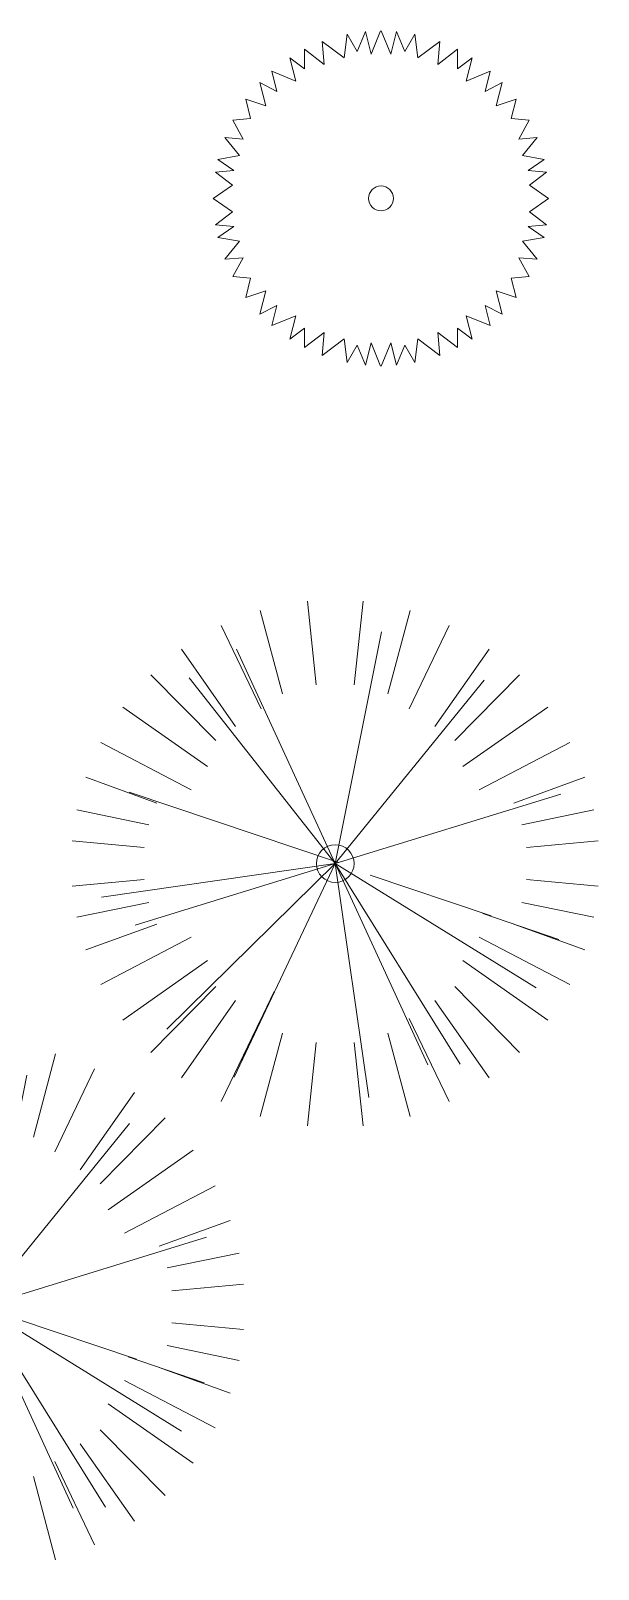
# Model space of a CAD drawing. Header units: millimetres. Extents: x 0 to 57242, y -59538 to 11130.
# Drawn here: x 26716 to 28245, y -31560 to -27414 of the extents above; entities that cross this region are included whole.
import ezdxf

# ---------------------------------------------------------------- set-up
doc = ezdxf.new("R2010")
doc.units = ezdxf.units.MM
doc.layers.add('L-PLNT', color=71, linetype='Continuous', lineweight=9)

# ---------------------------------------------------------------- blocks, each defined once
blk = doc.blocks.new('M_RPC Tree - Conifer - Chinese Juniper - 2_14 Meters-1226797-Level 0')
at = {"layer": 'L-PLNT'}
for p, q in [((-158.3, 423.1), (-99.6, 378.5)), ((-152.8, 361.1), (-158.3, 423.1)), ((-99.6, 378.5), (-90.8, 442.5)), ((-90.8, 442.5), (-64.1, 395.8)), ((-64.1, 395.8), (-42.1, 449.8)), ((-42.1, 449.8), (-26.5, 388.9)), ((-26.5, 388.9), (-0.9, 451.7)), ((26.5, 388.9), (0.8, 451.7)), ((42, 449.8), (26.5, 388.9)), ((64, 395.8), (42, 449.8)), ((90.8, 442.5), (64, 395.8)), ((99.5, 378.5), (90.8, 442.5)), ((158.2, 423.1), (99.5, 378.5)), ((152.8, 361.1), (158.2, 423.1)), ((-245.6, 379.2), (-206.4, 349.4)), ((-229.4, 316.1), (-245.6, 379.2)), ((-206.4, 401.9), (-152.8, 361.1)), ((-206.4, 349.4), (-206.4, 401.9)), ((206.3, 401.9), (152.8, 361.1)), ((206.3, 349.4), (206.3, 401.9)), ((245.5, 379.2), (206.3, 349.4)), ((229.4, 316.1), (245.5, 379.2)), ((-294.5, 342.6), (-229.4, 316.1)), ((-280.6, 288.4), (-294.5, 342.6)), ((294.4, 342.6), (229.4, 316.1)), ((280.6, 288.4), (294.4, 342.6)), ((-326.4, 312.3), (-280.6, 288.4)), ((-310.3, 249.4), (-326.4, 312.3)), ((326.3, 312.3), (280.6, 288.4)), ((310.3, 249.4), (326.3, 312.3)), ((-364.5, 267), (-310.3, 249.4)), ((-351.2, 215), (-364.5, 267)), ((364.4, 267), (310.3, 249.4)), ((351.1, 215), (364.4, 267)), ((-399.6, 210.8), (-351.2, 215)), ((-371.5, 159.8), (-399.6, 210.8)), ((399.5, 210.8), (351.1, 215)), ((371.4, 159.8), (399.5, 210.8)), ((-420.9, 164.1), (-371.5, 159.8)), ((-381.7, 115.4), (-420.9, 164.1)), ((420.9, 164.1), (371.4, 159.8)), ((381.6, 115.4), (420.9, 164.1)), ((-439.4, 105.2), (-381.7, 115.4)), ((-396.2, 75.3), (-439.4, 105.2)), ((439.3, 105.2), (381.6, 115.4)), ((396.1, 75.3), (439.3, 105.2)), ((-446.2, 70.9), (-396.2, 75.3)), ((-446.2, 70.9), (-400.3, 36)), ((446.1, 70.9), (396.1, 75.3)), ((446.1, 70.9), (400.3, 36)), ((-400.3, 36), (-451.8, 0)), ((-451.8, 0), (-400.3, -36)), ((451.7, 0), (400.3, 36)), ((-446.2, -70.9), (-400.3, -36)), ((451.7, 0), (400.3, -36)), ((446.1, -70.9), (400.3, -36)), ((-446.2, -70.9), (-396.2, -75.3)), ((-396.2, -75.3), (-439.4, -105.2)), ((446.1, -70.9), (396.1, -75.3)), ((396.1, -75.3), (439.3, -105.2)), ((-439.4, -105.2), (-381.7, -115.4)), ((-381.7, -115.4), (-420.9, -164.1)), ((439.3, -105.2), (381.6, -115.4)), ((381.6, -115.4), (420.9, -164.1)), ((-420.9, -164.1), (-371.5, -159.8)), ((-371.5, -159.8), (-399.6, -210.8)), ((371.4, -159.8), (399.5, -210.8)), ((420.9, -164.1), (371.4, -159.8)), ((-399.6, -210.8), (-351.2, -215)), ((-351.2, -215), (-364.5, -267)), ((399.5, -210.8), (351.1, -215)), ((351.1, -215), (364.4, -267)), ((-364.5, -267), (-310.3, -249.4)), ((-310.3, -249.4), (-326.4, -312.3)), ((-326.4, -312.3), (-280.6, -288.4)), ((-280.6, -288.4), (-294.5, -342.6)), ((280.6, -288.4), (294.4, -342.6)), ((326.3, -312.3), (280.6, -288.4)), ((310.3, -249.4), (326.3, -312.3)), ((364.4, -267), (310.3, -249.4)), ((-294.5, -342.6), (-229.4, -316.1)), ((-229.4, -316.1), (-245.6, -379.2)), ((229.4, -316.1), (245.5, -379.2)), ((294.4, -342.6), (229.4, -316.1)), ((-245.6, -379.2), (-206.4, -349.4)), ((-206.4, -349.4), (-206.4, -401.9)), ((-206.4, -401.9), (-152.8, -361.1)), ((-152.8, -361.1), (-158.3, -423.1)), ((152.8, -361.1), (158.2, -423.1)), ((206.3, -401.9), (152.8, -361.1)), ((206.3, -349.4), (206.3, -401.9)), ((245.5, -379.2), (206.3, -349.4)), ((-158.3, -423.1), (-99.6, -378.5)), ((-99.6, -378.5), (-90.8, -442.5)), ((-90.8, -442.5), (-64.1, -395.8)), ((-64.1, -395.8), (-42.1, -449.8)), ((-42.1, -449.8), (-26.5, -388.9)), ((-26.5, -388.9), (-0.9, -451.7)), ((26.5, -388.9), (0.8, -451.7)), ((42, -449.8), (26.5, -388.9)), ((64, -395.8), (42, -449.8)), ((90.8, -442.5), (64, -395.8)), ((99.5, -378.5), (90.8, -442.5)), ((158.2, -423.1), (99.5, -378.5))]:
    blk.add_line(p, q, dxfattribs=at)
for start, end in [(360, 180), (180, 360)]:
    blk.add_arc((0, 0), 33.5, start, end, dxfattribs=at)
blk = doc.blocks.new('M_RPC Shrub - Holly _2_ - 1_26 Meters-1230134-Level 0')
at = {"layer": 'L-PLNT'}
for p, q in [((-74.9, 707.2), (-51.3, 481.9)), ((74.9, 707.2), (51.3, 481.9)), ((-202.2, 681.8), (-142.1, 457.5)), ((202.2, 681.8), (142.1, 457.5)), ((-307, 641.5), (-199.6, 417.3)), ((0, 0), (124.5, 624.2)), ((307, 641.5), (199.6, 417.3)), ((-414.7, 577.8), (-268.5, 369)), ((0, 0), (-265.8, 578.3)), ((414.7, 577.8), (268.5, 369)), ((-496.9, 508.9), (-322, 331.6)), ((0, 0), (-393.5, 500.3)), ((496.9, 508.9), (322, 331.6)), ((0, 0), (401.2, 494.1)), ((-572.6, 421.8), (-343.8, 261.5)), ((572.6, 421.8), (343.8, 261.5)), ((-631.9, 326.3), (-387.9, 198.4)), ((631.9, 326.3), (387.9, 198.4)), ((-672.1, 232.7), (-481.1, 163.2)), ((672.1, 232.7), (481.1, 163.2)), ((-555.6, 192.4), (8.8, 3.3)), ((0, 0), (608.3, 187.3)), ((-696.4, 144.4), (-502.4, 104.7)), ((696.4, 144.4), (502.4, 104.7)), ((-708.6, 60.9), (-515, 42.9)), ((708.6, 60.9), (515, 42.9)), ((0, 0), (-630, -90.8)), ((0, 0), (-538.8, -165.9)), ((0, 0), (-454.1, -446)), ((0, 0), (-272.4, -575.3)), ((0, 0), (249.4, -542.6)), ((0, 0), (90.8, -630)), ((0, 0), (336.3, -540.4)), ((0, 0), (541.3, -334.8)), ((93.8, -31.4), (420, -140.7)), ((-708.6, -60.9), (-515, -42.9)), ((708.6, -60.9), (515, -42.9)), ((-696.4, -144.4), (-502.4, -104.7)), ((696.4, -144.4), (502.4, -104.7)), ((-672.1, -232.7), (-481.1, -163.2)), ((602.8, -204.5), (397.8, -134.9)), ((672.1, -232.7), (481.1, -163.2)), ((-631.9, -326.3), (-387.9, -198.4)), ((631.9, -326.3), (387.9, -198.4)), ((-572.6, -421.8), (-343.8, -261.5)), ((572.6, -421.8), (343.8, -261.5)), ((-496.9, -508.9), (-322, -331.6)), ((496.9, -508.9), (322, -331.6)), ((-414.7, -577.8), (-268.5, -369)), ((-253.8, -530.4), (-165, -345)), ((414.7, -577.8), (268.5, -369)), ((-307, -641.5), (-199.6, -417.3)), ((307, -641.5), (199.6, -417.3)), ((-202.2, -681.8), (-142.1, -457.5)), ((-74.9, -707.2), (-51.3, -481.9)), ((74.9, -707.2), (51.3, -481.9)), ((202.2, -681.8), (142.1, -457.5))]:
    blk.add_line(p, q, dxfattribs=at)
for start, end in [(360, 180), (180, 360)]:
    blk.add_arc((0, 0), 50.8, start, end, dxfattribs=at)

msp = doc.modelspace()

# ---------------------------------------------------------------- block references
at = {"layer": 'L-PLNT'}
for name, p in [('M_RPC Tree - Conifer - Chinese Juniper - 2_14 Meters-1226797-Level 0', (27660, -27865.4)), ('M_RPC Shrub - Holly _2_ - 1_26 Meters-1230134-Level 0', (27536.7, -29658.1)), ('M_RPC Shrub - Holly _2_ - 1_26 Meters-1230134-Level 0', (26581.1, -30852.6))]:
    msp.add_blockref(name, p, dxfattribs=at)

doc.saveas('drawing.dxf')
